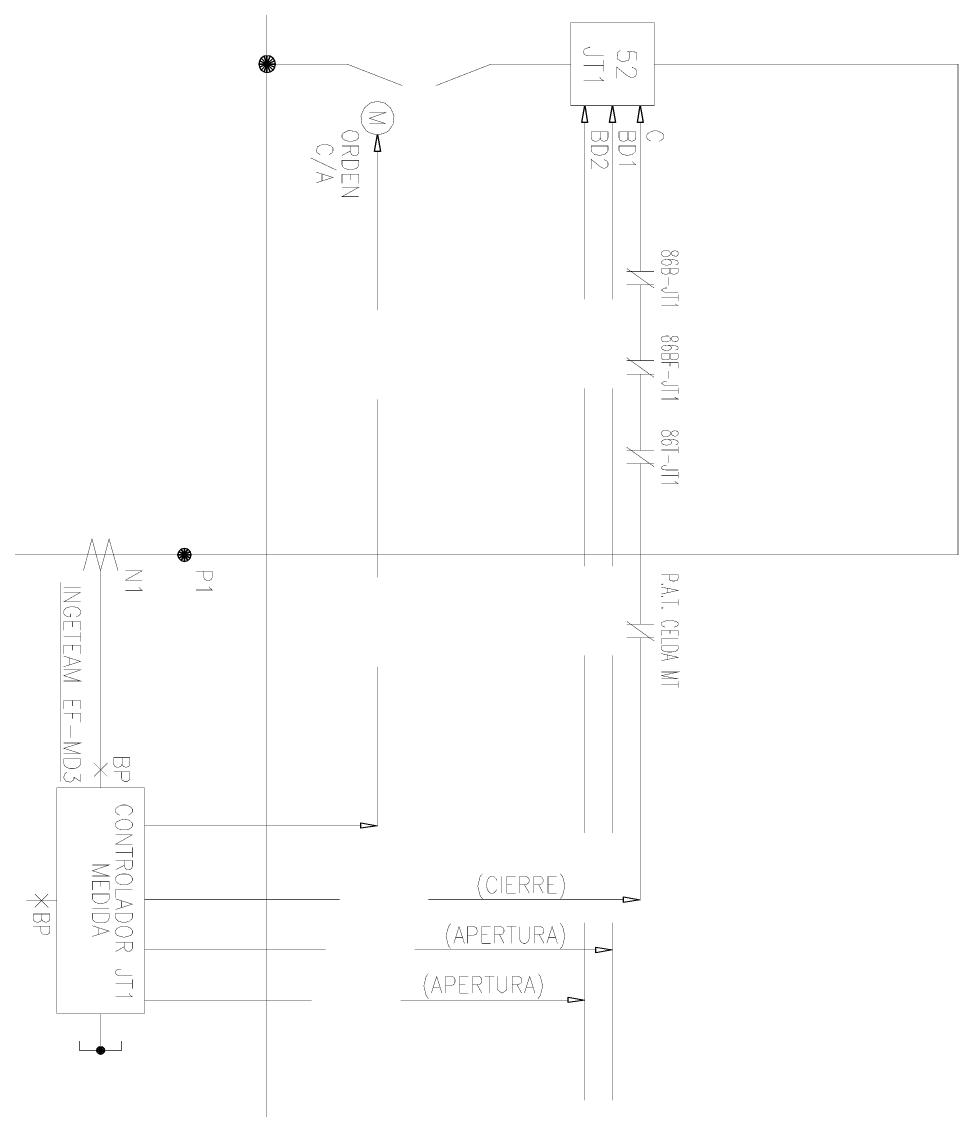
# Model space of a CAD drawing. Extents: x 0.1 to 11.6, y 0.2 to 16.4.
# Drawn here: x 5.572 to 7.485, y 9.107 to 11.33 of the extents above; entities that cross this region are included whole.
import ezdxf

# ---------------------------------------------------------------- set-up
doc = ezdxf.new("R2010")
doc.units = 0
doc.header["$MEASUREMENT"] = 0

msp = doc.modelspace()

# ---------------------------------------------------------------- linework, layer by layer
at = {"color": 0, "const_width": 0.000833}
for points in [[(6.07335, 2.41581), (6.07335, 15.81)], [(6.76085, 11.2608), (6.72999, 11.2608), (6.72418, 11.2625), (6.72168, 11.2642), (6.72, 11.2675), (6.72, 11.2708), (6.72168, 11.2741), (6.72418, 11.2758), (6.72999, 11.2775), (6.73335, 11.2775)], [(6.82835, 11.2516), (6.82835, 11.2683), (6.81082, 11.27), (6.81332, 11.2683), (6.81472, 11.2651), (6.81256, 11.2524), (6.79986, 11.2484), (6.78847, 11.2548), (6.7895, 11.2673), (6.79167, 11.27), (6.79585, 11.2717)], [(6.76085, 11.2525), (6.76085, 11.2292)], [(6.07335, 11.2441), (6.23665, 11.2441)], [(6.23665, 11.2441), (6.34999, 11.2)], [(6.53168, 11.2441), (6.41835, 11.2)], [(6.69417, 11.2441), (6.53168, 11.2441)], [(6.76085, 11.2408), (6.72, 11.2408)], [(6.81917, 11.2367), (6.82086, 11.2367), (6.82497, 11.235), (6.82667, 11.2333), (6.82835, 11.23), (6.82835, 11.2233), (6.82667, 11.22), (6.82497, 11.2183), (6.82086, 11.2166), (6.81668, 11.2166), (6.81332, 11.2183), (6.80751, 11.2217), (6.78749, 11.2383), (6.78749, 11.215)], [(6.86415, 11.2441), (7.02669, 11.2441)], [(7.48503, 11.2441), (7.02669, 11.2441)], [(7.48503, 10.2416), (7.48503, 11.2441)], [(6.75331, 11.2175), (6.75499, 11.2141), (6.76085, 11.21), (6.72, 11.21)], [(6.2825, 11.145), (6.31581, 11.145), (6.2825, 11.1333), (6.31581, 11.1225), (6.2825, 11.1225)], [(6.7225, 11.125), (6.7225, 10.7633)], [(6.77919, 11.125), (6.77919, 10.7633)], [(6.83583, 11.125), (6.83583, 10.8208)], [(6.73583, 11.1058), (6.77001, 11.1058), (6.77001, 11.0933), (6.76833, 11.0891), (6.76335, 11.0866), (6.75999, 11.0866), (6.75749, 11.0883), (6.75586, 11.0891), (6.75418, 11.0933), (6.75418, 11.1058)], [(6.75418, 11.0933), (6.7525, 11.0891), (6.7475, 11.0866), (6.74251, 11.0866), (6.73753, 11.0891), (6.73583, 11.0933), (6.73583, 11.1058)], [(6.79249, 11.1058), (6.82667, 11.1058), (6.82667, 11.0933), (6.82497, 11.0891), (6.81999, 11.0866), (6.81749, 11.0866), (6.8125, 11.0891), (6.81082, 11.0933), (6.81082, 11.1058)], [(6.81082, 11.0933), (6.80919, 11.0891), (6.80414, 11.0866), (6.79915, 11.0866), (6.79417, 11.0891), (6.79249, 11.0933), (6.79249, 11.1058)], [(6.875, 11.0866), (6.87831, 11.0883), (6.88167, 11.0908), (6.88336, 11.0933), (6.88336, 11.0992), (6.88167, 11.1017), (6.87831, 11.1042), (6.875, 11.1058), (6.87082, 11.1075), (6.86253, 11.1075), (6.85747, 11.1058), (6.85417, 11.1042), (6.85086, 11.1017), (6.84918, 11.0992), (6.84918, 11.0933), (6.85086, 11.0908), (6.85417, 11.0883), (6.85747, 11.0866)], [(6.19997, 11.0591), (6.20335, 11.0608), (6.20665, 11.0633), (6.20833, 11.0667), (6.20833, 11.0717), (6.20665, 11.0742), (6.20335, 11.0775), (6.19997, 11.0783), (6.19499, 11.08), (6.1875, 11.08), (6.18533, 11.0796), (6.17611, 11.0748), (6.17453, 11.0653), (6.17583, 11.0633), (6.17914, 11.0608), (6.18251, 11.0591)], [(6.22667, 11.0767), (6.26085, 11.0767), (6.26085, 11.0641), (6.25917, 11.06), (6.25749, 11.0583), (6.25418, 11.0575), (6.25082, 11.0575), (6.2475, 11.0583), (6.24582, 11.06), (6.24414, 11.0641), (6.24414, 11.0767)], [(6.215, 11.0275), (6.16249, 11.0525)], [(6.24414, 11.0667), (6.22667, 11.0575)], [(6.29915, 11.0658), (6.29915, 10.7408)], [(6.76167, 11.0483), (6.76335, 11.0483), (6.76665, 11.0467), (6.76833, 11.045), (6.77001, 11.0425), (6.77001, 11.0367), (6.76833, 11.0342), (6.76665, 11.0325), (6.76335, 11.0316), (6.75999, 11.0316), (6.75749, 11.0325), (6.7525, 11.0358), (6.73583, 11.0492), (6.73583, 11.03)], [(6.81999, 11.045), (6.82167, 11.0425), (6.82667, 11.0383), (6.79249, 11.0383)], [(6.17415, 11.0233), (6.20833, 11.0125), (6.17415, 11.0016)], [(6.18582, 11.0192), (6.18582, 11.0058)], [(6.22667, 11.0192), (6.26085, 11.0192), (6.26085, 11.0008)], [(6.22667, 11.0192), (6.22667, 11.0008)], [(6.24414, 11.0192), (6.24414, 11.0075)], [(6.22667, 10.9925), (6.26085, 10.9925), (6.22667, 10.9733), (6.26085, 10.9733)], [(6.86415, 10.7867), (6.80832, 10.8267)], [(6.90831, 10.8342), (6.91168, 10.835), (6.91336, 10.8375), (6.91336, 10.8391), (6.91168, 10.8425), (6.90668, 10.8441), (6.89833, 10.845), (6.89085, 10.845), (6.88417, 10.8441), (6.88086, 10.8425), (6.87918, 10.8391), (6.87918, 10.8383), (6.88086, 10.8358), (6.88417, 10.8342), (6.88917, 10.8333), (6.89085, 10.8333), (6.89501, 10.8342), (6.89833, 10.8358), (6.90001, 10.8383), (6.90001, 10.8391), (6.89833, 10.8425), (6.89501, 10.8441), (6.89085, 10.845)], [(6.87918, 10.8267), (6.91336, 10.8267), (6.91336, 10.8192), (6.91168, 10.8167), (6.91, 10.8158), (6.90668, 10.815), (6.90332, 10.815), (6.90001, 10.8158), (6.89833, 10.8167), (6.89665, 10.8192), (6.89665, 10.8267)], [(6.89665, 10.8192), (6.89501, 10.8167), (6.89333, 10.8158), (6.89085, 10.815), (6.88585, 10.815), (6.88249, 10.8158), (6.88086, 10.8167), (6.87918, 10.8192), (6.87918, 10.8267)], [(6.86415, 10.8208), (6.80832, 10.8208)], [(6.89333, 10.8083), (6.89333, 10.7925)], [(6.86415, 10.7933), (6.80832, 10.7933)], [(6.83583, 10.6383), (6.83583, 10.7933)], [(6.91336, 10.7783), (6.88747, 10.7783), (6.88531, 10.7784), (6.87901, 10.7825), (6.88531, 10.7866), (6.88747, 10.7867), (6.89085, 10.7867)], [(6.91336, 10.7675), (6.87918, 10.7675)], [(6.91336, 10.7733), (6.91336, 10.7608)], [(6.90668, 10.755), (6.90831, 10.7533), (6.91336, 10.7508), (6.87918, 10.7508)], [(6.90831, 10.66), (6.91168, 10.6608), (6.91336, 10.6633), (6.91336, 10.665), (6.91168, 10.6675), (6.90668, 10.6692), (6.89833, 10.67), (6.89085, 10.67), (6.88417, 10.6692), (6.88086, 10.6675), (6.87918, 10.665), (6.87918, 10.6642), (6.88086, 10.6617), (6.88417, 10.66), (6.88917, 10.6583), (6.89085, 10.6583), (6.89501, 10.66), (6.89833, 10.6617), (6.90001, 10.6642), (6.90001, 10.665), (6.89833, 10.6675), (6.89501, 10.6692), (6.89085, 10.67)], [(6.87918, 10.6525), (6.91336, 10.6525), (6.91336, 10.6442), (6.91168, 10.6417), (6.91, 10.6408), (6.90668, 10.64), (6.90332, 10.64), (6.90001, 10.6408), (6.89833, 10.6417), (6.89665, 10.6442), (6.89665, 10.6525)], [(6.89665, 10.6442), (6.89501, 10.6417), (6.89333, 10.6408), (6.89085, 10.64), (6.88585, 10.64), (6.88249, 10.6408), (6.88086, 10.6417), (6.87918, 10.6442), (6.87918, 10.6525)], [(6.86415, 10.6042), (6.80832, 10.6442)], [(6.86415, 10.6383), (6.80832, 10.6383)], [(6.87918, 10.6342), (6.91336, 10.6342), (6.91336, 10.6225)], [(6.89665, 10.6342), (6.89665, 10.6266)], [(6.86415, 10.6108), (6.80832, 10.6108)], [(6.83583, 10.6108), (6.83583, 10.455)], [(6.89333, 10.6175), (6.89333, 10.6017)], [(6.7225, 10.5817), (6.7225, 10.2183)], [(6.77919, 10.5817), (6.77919, 10.2183)], [(6.91336, 10.5875), (6.88747, 10.5875), (6.88531, 10.5876), (6.87918, 10.5923), (6.88536, 10.5966), (6.88747, 10.5966), (6.89085, 10.5966)], [(6.91336, 10.5833), (6.91336, 10.5708)], [(6.29915, 10.5591), (6.29915, 10.1958)], [(6.91336, 10.5767), (6.87918, 10.5767)], [(6.90668, 10.5641), (6.90831, 10.5625), (6.91336, 10.56), (6.87918, 10.56)], [(6.90831, 10.4666), (6.91168, 10.4675), (6.91336, 10.47), (6.91336, 10.4717), (6.91168, 10.475), (6.90668, 10.4767), (6.89833, 10.4775), (6.89085, 10.4775), (6.88417, 10.4767), (6.88086, 10.475), (6.87918, 10.4717), (6.87918, 10.4708), (6.88086, 10.4683), (6.88417, 10.4666), (6.88917, 10.4658), (6.89085, 10.4658), (6.89501, 10.4666), (6.89833, 10.4683), (6.90001, 10.4708), (6.90001, 10.4717), (6.89833, 10.475), (6.89501, 10.4767), (6.89085, 10.4775)], [(6.86415, 10.4217), (6.80832, 10.4616)], [(6.86415, 10.455), (6.80832, 10.455)], [(6.91336, 10.4558), (6.87918, 10.4558)], [(6.91336, 10.4625), (6.91336, 10.45)], [(6.86415, 10.4283), (6.80832, 10.4283)], [(6.83583, 10.4283), (6.83583, 10.1)], [(6.89333, 10.445), (6.89333, 10.4291)], [(6.91336, 10.415), (6.88747, 10.415), (6.88249, 10.4158), (6.88086, 10.4167), (6.87918, 10.4183), (6.87918, 10.42), (6.88086, 10.4225), (6.88249, 10.4233), (6.88747, 10.4242), (6.89085, 10.4242)], [(6.91336, 10.4041), (6.87918, 10.4041)], [(6.91336, 10.4108), (6.91336, 10.3983)], [(6.90668, 10.3917), (6.90831, 10.39), (6.91336, 10.3875), (6.87918, 10.3875)], [(5.69835, 10.2092), (5.71582, 10.2741), (5.73335, 10.2092), (5.75082, 10.2741), (5.76915, 10.2092)], [(7.48503, 10.2416), (3.02501, 10.2416)], [(5.73335, 10.2092), (5.73335, 9.76585)], [(5.78418, 10.2092), (5.81836, 10.2092), (5.78418, 10.19), (5.81836, 10.19)], [(5.92833, 10.2083), (5.96164, 10.2083), (5.96164, 10.1958), (5.96001, 10.1917), (5.95833, 10.1908), (5.95583, 10.1891), (5.95085, 10.1891), (5.94586, 10.1917), (5.94417, 10.1958), (5.94417, 10.2083)], [(5.65169, 10.1858), (5.65169, 9.77832)], [(6.87918, 10.2008), (6.91336, 10.2008), (6.91336, 10.1933), (6.91168, 10.19), (6.91, 10.1891), (6.90668, 10.1883), (6.90164, 10.1883), (6.89833, 10.1891), (6.89665, 10.19), (6.89501, 10.1933), (6.89501, 10.2008)], [(5.65831, 10.165), (5.69249, 10.165), (5.65831, 10.1458), (5.69249, 10.1458)], [(5.69249, 10.1758), (5.65831, 10.1758)], [(5.81168, 10.1758), (5.81332, 10.1733), (5.81836, 10.1692), (5.78418, 10.1692)], [(5.95583, 10.1767), (5.95665, 10.1742), (5.96164, 10.17), (5.92833, 10.17)], [(6.87918, 10.1758), (6.91336, 10.1692), (6.87918, 10.1617)], [(6.89085, 10.1733), (6.89085, 10.1642)], [(6.91336, 10.145), (6.87918, 10.145)], [(6.91336, 10.1508), (6.91336, 10.1383)], [(5.68419, 10.115), (5.6875, 10.1166), (5.69081, 10.1191), (5.69249, 10.1216), (5.69249, 10.1275), (5.69081, 10.13), (5.6875, 10.1333), (5.68419, 10.1342), (5.67914, 10.1358), (5.67165, 10.1358), (5.66667, 10.1342), (5.66336, 10.1333), (5.66, 10.13), (5.65831, 10.1275), (5.65831, 10.1216), (5.66, 10.1191), (5.66336, 10.1166), (5.66667, 10.115), (5.67165, 10.115), (5.67165, 10.1216)], [(5.65831, 10.1058), (5.69249, 10.1058), (5.69249, 10.0875)], [(5.65831, 10.1058), (5.65831, 10.0875)], [(5.67583, 10.1058), (5.67583, 10.0941)], [(6.86415, 10.0658), (6.80832, 10.1058)], [(6.86415, 10.1), (6.80832, 10.1)], [(6.905, 10.0941), (6.90831, 10.095), (6.91168, 10.0966), (6.91336, 10.0983), (6.91336, 10.1025), (6.91168, 10.1042), (6.90831, 10.1058), (6.905, 10.1067), (6.90001, 10.1075), (6.89165, 10.1075), (6.88747, 10.1067), (6.88417, 10.1058), (6.88081, 10.1042), (6.87918, 10.1025), (6.87918, 10.0983), (6.88081, 10.0966), (6.88417, 10.095), (6.88747, 10.0941)], [(5.69249, 10.0742), (5.65831, 10.0742)], [(5.69249, 10.0833), (5.69249, 10.0641)], [(6.86415, 10.0725), (6.80832, 10.0725)], [(6.83583, 10.0725), (6.83583, 9.53749)], [(6.87918, 10.0875), (6.91336, 10.0875), (6.91336, 10.0767)], [(6.87918, 10.0875), (6.87918, 10.0767)], [(6.91336, 10.0708), (6.87918, 10.0708), (6.87918, 10.06)], [(6.89665, 10.0875), (6.89665, 10.0808)], [(5.65831, 10.0575), (5.69249, 10.0575), (5.69249, 10.0392)], [(5.65831, 10.0575), (5.65831, 10.0392)], [(5.67583, 10.0575), (5.67583, 10.0467)], [(5.65831, 10.035), (5.69249, 10.0241), (5.65831, 10.0133)], [(5.66997, 10.0308), (5.66997, 10.0175)], [(6.7225, 10.0367), (6.7225, 9.67333)], [(6.77919, 10.0367), (6.77919, 9.67333)], [(6.87918, 10.04), (6.91336, 10.0325), (6.87918, 10.0258)], [(6.89085, 10.0375), (6.89085, 10.0283)], [(5.65831, 10.0067), (5.69249, 10.0067), (5.65831, 9.99501), (5.69249, 9.98415), (5.65831, 9.98415)], [(6.29915, 10.0133), (6.29915, 9.68832)], [(6.87918, 10.0025), (6.91336, 10.0025), (6.87918, 9.99501), (6.91336, 9.98833), (6.87918, 9.98833)], [(6.91336, 9.98335), (6.91336, 9.97081)], [(6.91336, 9.97749), (6.87918, 9.97749)], [(5.65831, 9.94417), (5.69249, 9.94417), (5.69249, 9.92665)], [(5.65831, 9.94417), (5.65831, 9.92665)], [(5.67583, 9.94417), (5.67583, 9.93332)], [(5.65831, 9.91829), (5.69249, 9.91829), (5.69249, 9.90001)], [(5.67583, 9.91829), (5.67583, 9.9075)], [(5.67253, 9.89333), (5.67253, 9.86833)], [(5.65831, 9.85747), (5.69249, 9.85747), (5.65831, 9.84668), (5.69249, 9.83583), (5.65831, 9.83583)], [(5.75999, 9.82747), (5.79335, 9.82747), (5.79335, 9.815), (5.79167, 9.81082), (5.79085, 9.80914), (5.78749, 9.80832), (5.78418, 9.80832), (5.78082, 9.80914), (5.77919, 9.81082), (5.7775, 9.815), (5.7775, 9.82747)], [(5.7775, 9.815), (5.77582, 9.81082), (5.77414, 9.80914), (5.77083, 9.80832), (5.76585, 9.80832), (5.76335, 9.80914), (5.76167, 9.81082), (5.75999, 9.815), (5.75999, 9.82747)], [(5.72, 9.81668), (5.7475, 9.78917)], [(5.72, 9.78917), (5.7475, 9.81668)], [(5.69249, 9.79417), (5.69249, 9.77914), (5.67914, 9.78749), (5.67914, 9.78331), (5.67817, 9.78142), (5.6716, 9.7775), (5.66297, 9.77935), (5.6581, 9.78629), (5.66004, 9.79417), (5.66168, 9.79585), (5.66499, 9.79747)], [(5.75999, 9.79833), (5.79335, 9.79833), (5.79335, 9.78581), (5.79167, 9.78162), (5.79085, 9.78082), (5.78749, 9.77914), (5.7825, 9.77914), (5.7775, 9.78162), (5.77582, 9.78581), (5.77582, 9.79833)], [(5.78999, 9.70996), (5.79335, 9.71164), (5.79665, 9.71414), (5.79833, 9.71664), (5.79833, 9.7225), (5.79665, 9.72499), (5.79335, 9.72749), (5.78999, 9.72917), (5.78581, 9.73079), (5.7775, 9.73079), (5.77251, 9.72917), (5.76915, 9.72749), (5.76585, 9.72499), (5.76417, 9.7225), (5.76417, 9.71664), (5.76585, 9.71414), (5.76915, 9.71164), (5.77251, 9.70996)], [(5.76417, 9.66997), (5.79833, 9.66997), (5.76417, 9.65082), (5.79833, 9.65082)], [(6.26497, 9.68832), (5.82335, 9.68832)], [(5.79833, 9.63417), (5.76417, 9.63417)], [(5.79833, 9.64415), (5.79833, 9.62414)], [(5.71669, 9.60835), (5.75082, 9.60835), (5.71669, 9.59662), (5.75082, 9.58583), (5.71669, 9.58583)], [(5.76417, 9.61746), (5.79833, 9.61746), (5.79833, 9.60499), (5.79665, 9.60081), (5.79167, 9.59831), (5.78917, 9.59831), (5.78418, 9.60081), (5.7825, 9.60499), (5.7825, 9.61746)], [(5.7825, 9.60835), (5.76417, 9.59831)], [(6.51417, 9.59082), (6.51085, 9.58751), (6.50846, 9.58376), (6.50401, 9.56506), (6.50868, 9.54628), (6.51085, 9.54249), (6.51417, 9.53917)], [(6.54249, 9.57667), (6.54167, 9.57997), (6.53836, 9.58333), (6.53581, 9.58496), (6.53, 9.58496), (6.5275, 9.58333), (6.52501, 9.57997), (6.52333, 9.57667), (6.52251, 9.57167), (6.52251, 9.56332), (6.52333, 9.55832), (6.52501, 9.55583), (6.5275, 9.55246), (6.53, 9.55083), (6.53581, 9.55083), (6.53836, 9.55246), (6.54167, 9.55583), (6.54249, 9.55832)], [(6.55251, 9.58496), (6.55251, 9.55083)], [(6.56332, 9.55083), (6.56332, 9.58496), (6.58165, 9.58496)], [(6.58919, 9.55083), (6.58919, 9.58496), (6.60167, 9.58496), (6.60585, 9.58333), (6.60747, 9.58165), (6.60915, 9.57835), (6.60915, 9.57497), (6.60747, 9.57167), (6.60585, 9.56999), (6.60167, 9.56831), (6.58919, 9.56831)], [(6.61833, 9.55083), (6.61833, 9.58496), (6.63086, 9.58496), (6.63499, 9.58333), (6.63667, 9.58165), (6.63747, 9.57835), (6.63747, 9.57497), (6.63667, 9.57167), (6.63499, 9.56999), (6.63086, 9.56831), (6.61833, 9.56831)], [(6.64751, 9.55083), (6.64751, 9.58496), (6.66499, 9.58496)], [(6.67253, 9.59082), (6.67503, 9.58751), (6.67746, 9.58431), (6.68201, 9.56511), (6.67719, 9.54579), (6.67503, 9.54249), (6.67253, 9.53917)], [(5.71669, 9.57497), (5.75082, 9.57497), (5.75082, 9.55751)], [(5.71669, 9.57497), (5.71669, 9.55751)], [(5.73415, 9.57497), (5.73415, 9.56413)], [(6.56332, 9.56831), (6.57417, 9.56831)], [(6.59918, 9.56831), (6.60915, 9.55083)], [(6.62831, 9.56831), (6.63747, 9.55083)], [(6.64751, 9.56831), (6.65831, 9.56831)], [(5.59918, 9.54915), (5.62668, 9.52165)], [(5.59918, 9.52165), (5.62668, 9.54915)], [(5.79833, 9.55832), (5.76417, 9.55832), (5.76417, 9.54167)], [(5.76417, 9.53917), (5.79833, 9.52832), (5.76417, 9.51747)], [(6.22168, 9.53749), (5.82335, 9.53749)], [(6.80165, 9.53749), (6.40332, 9.53749)], [(6.56332, 9.55083), (6.58165, 9.55083)], [(6.64751, 9.55083), (6.66499, 9.55083)], [(5.64415, 9.535), (5.58165, 9.535)], [(5.75082, 9.51997), (5.71669, 9.51997)], [(5.77582, 9.535), (5.77582, 9.52165)], [(5.59581, 9.50831), (5.62999, 9.50831), (5.62999, 9.4975), (5.62831, 9.49414), (5.62332, 9.49164), (5.62001, 9.49164), (5.61501, 9.49414), (5.61333, 9.4975), (5.61333, 9.50831)], [(5.61333, 9.4975), (5.61165, 9.49414), (5.60667, 9.49164), (5.60249, 9.49164), (5.5975, 9.49414), (5.59581, 9.4975), (5.59581, 9.50831)], [(5.59581, 9.48335), (5.62999, 9.48335), (5.62999, 9.4725), (5.62831, 9.46832), (5.62332, 9.46582), (5.61833, 9.46582), (5.61333, 9.46832), (5.61165, 9.4725), (5.61165, 9.48335)], [(5.71669, 9.48415), (5.75082, 9.47331), (5.71669, 9.46251)], [(5.72835, 9.47999), (5.72835, 9.46582)], [(6.44917, 9.48915), (6.44667, 9.48583), (6.44412, 9.48264), (6.43907, 9.46294), (6.44412, 9.44325), (6.44667, 9.44), (6.44917, 9.4375)], [(6.45503, 9.44829), (6.46582, 9.48247), (6.47667, 9.44829)], [(6.48335, 9.44829), (6.48335, 9.48247), (6.49582, 9.48247), (6.5, 9.48079), (6.50168, 9.47917), (6.5025, 9.47581), (6.5025, 9.47081), (6.50168, 9.4675), (6.5, 9.46664), (6.49582, 9.465), (6.48335, 9.465)], [(6.51247, 9.44829), (6.51247, 9.48247), (6.53, 9.48247)], [(6.53836, 9.44829), (6.53836, 9.48247), (6.55083, 9.48247), (6.55501, 9.48079), (6.55664, 9.47917), (6.55751, 9.47581), (6.55751, 9.4725), (6.55664, 9.46912), (6.55501, 9.4675), (6.55083, 9.46664), (6.53836, 9.46664)], [(6.56332, 9.48247), (6.58251, 9.48247)], [(6.57335, 9.48247), (6.57335, 9.44829)], [(6.58919, 9.48247), (6.58919, 9.45833), (6.59082, 9.45335), (6.59332, 9.44997), (6.5975, 9.44829), (6.60086, 9.44829), (6.60499, 9.44997), (6.60747, 9.45335), (6.60915, 9.45833), (6.60915, 9.48247)], [(6.62001, 9.44829), (6.62001, 9.48247), (6.63249, 9.48247), (6.63667, 9.48079), (6.63917, 9.47581), (6.63917, 9.4725), (6.63667, 9.4675), (6.63249, 9.46664), (6.62001, 9.46664)], [(6.64501, 9.44829), (6.65582, 9.48247), (6.66667, 9.44829)], [(6.67253, 9.48915), (6.67503, 9.48583), (6.67731, 9.48247), (6.68197, 9.46294), (6.67731, 9.44342), (6.67503, 9.44), (6.67253, 9.4375)], [(6.7225, 9.49083), (6.7225, 9.1275)], [(6.77919, 9.49083), (6.77919, 9.1275)], [(5.76417, 9.45079), (5.79833, 9.45079), (5.79833, 9.43832), (5.79665, 9.43414), (5.79167, 9.43164), (5.78917, 9.43164), (5.78418, 9.43414), (5.7825, 9.43832), (5.7825, 9.45079)], [(6.45915, 9.45996), (6.4725, 9.45996)], [(6.51247, 9.46664), (6.52333, 9.46664)], [(6.51247, 9.44829), (6.53, 9.44829)], [(6.54833, 9.46664), (6.55751, 9.44829)], [(6.62918, 9.46664), (6.63917, 9.44829)], [(6.64914, 9.45996), (6.66249, 9.45996)], [(5.7825, 9.44168), (5.76417, 9.43164)], [(6.19336, 9.435), (5.82335, 9.435)], [(6.74501, 9.435), (6.375, 9.435)], [(5.79833, 9.38249), (5.77251, 9.38249), (5.76753, 9.38331), (5.76585, 9.38499), (5.76417, 9.38747), (5.76417, 9.39085), (5.76585, 9.39333), (5.76753, 9.39497), (5.77251, 9.39583), (5.77582, 9.39583)], [(6.40332, 9.38667), (6.40082, 9.38417), (6.39849, 9.38081), (6.39382, 9.36128), (6.39849, 9.34174), (6.40082, 9.33832), (6.40332, 9.33496)], [(6.40918, 9.34668), (6.41997, 9.38081), (6.43083, 9.34668)], [(6.43832, 9.34668), (6.43832, 9.38081), (6.45085, 9.38081), (6.45503, 9.37918), (6.45751, 9.37414), (6.45751, 9.36914), (6.45503, 9.36415), (6.45085, 9.36247), (6.43832, 9.36247)], [(6.46669, 9.34668), (6.46669, 9.38081), (6.48503, 9.38081)], [(6.49333, 9.34668), (6.49333, 9.38081), (6.50586, 9.38081), (6.50999, 9.37918), (6.51247, 9.37414), (6.51247, 9.37082), (6.50999, 9.36583), (6.50586, 9.36415), (6.49333, 9.36415)], [(6.51833, 9.38081), (6.53749, 9.38081)], [(6.5275, 9.38081), (6.5275, 9.34668)], [(6.54417, 9.38081), (6.54417, 9.35579), (6.54471, 9.35314), (6.55371, 9.34651), (6.56272, 9.35314), (6.56332, 9.35579), (6.56332, 9.38081)], [(6.57417, 9.34668), (6.57417, 9.38081), (6.58664, 9.38081), (6.59082, 9.37918), (6.5925, 9.3775), (6.59332, 9.37414), (6.59332, 9.37082), (6.5925, 9.36751), (6.59082, 9.36583), (6.58664, 9.36415), (6.57417, 9.36415)], [(6.59918, 9.34668), (6.61003, 9.38081), (6.62082, 9.34668)], [(6.62668, 9.38667), (6.62918, 9.38417), (6.63167, 9.38097), (6.63672, 9.36128), (6.63167, 9.34158), (6.62918, 9.33832), (6.62668, 9.33496)], [(5.79833, 9.36583), (5.76417, 9.36583)], [(5.79833, 9.375), (5.79833, 9.35579)], [(6.46669, 9.36415), (6.47835, 9.36415)], [(6.5025, 9.36415), (6.51247, 9.34668)], [(6.58415, 9.36415), (6.59332, 9.34668)], [(5.79167, 9.34662), (5.79335, 9.34332), (5.79833, 9.33914), (5.76417, 9.33914)], [(6.41336, 9.35747), (6.42665, 9.35747)], [(6.46669, 9.34668), (6.48503, 9.34668)], [(6.60335, 9.35747), (6.61664, 9.35747)], [(6.16499, 9.33247), (5.82335, 9.33247)], [(6.68832, 9.33247), (6.34668, 9.33247)], [(5.73335, 9.30414), (5.73335, 9.22917)], [(5.77582, 9.24914), (5.77582, 9.22917), (5.69081, 9.22917), (5.69081, 9.24914)]]:
    msp.add_lwpolyline(points, dxfattribs=at)
for points in [[(6.86415, 11.3292), (6.69417, 11.3292), (6.69417, 11.1591), (6.86415, 11.1591), (6.86415, 11.3292)], [(6.69417, 11.3292), (6.69417, 11.3292)], [(6.29915, 11.1), (6.31, 11.1017), (6.31917, 11.1058), (6.32281, 11.1087), (6.33089, 11.1211), (6.33296, 11.1385), (6.32579, 11.1545), (6.31435, 11.1641), (6.31, 11.1658), (6.29915, 11.1675), (6.28836, 11.1658), (6.28396, 11.1641), (6.27246, 11.1545), (6.26535, 11.1385), (6.26736, 11.1211), (6.2755, 11.1087), (6.27919, 11.1058), (6.28836, 11.1017), (6.29915, 11.1)], [(6.26085, 11.1), (6.25917, 11.1025), (6.25586, 11.1058), (6.25347, 11.1068), (6.23975, 11.1082), (6.22803, 11.1026), (6.22667, 11.1), (6.22667, 11.0941), (6.22835, 11.0916), (6.23167, 11.0891), (6.23503, 11.0875), (6.24001, 11.0866), (6.2475, 11.0866), (6.2525, 11.0875), (6.25586, 11.0891), (6.25917, 11.0916), (6.26085, 11.0941), (6.26085, 11.1)], [(6.73583, 11.0767), (6.77001, 11.0767), (6.77001, 11.0675), (6.76953, 11.0654), (6.76378, 11.0599), (6.75288, 11.0574), (6.74197, 11.0599), (6.73628, 11.0654), (6.73583, 11.0675), (6.73583, 11.0767)], [(6.79249, 11.0767), (6.82667, 11.0767), (6.82667, 11.0675), (6.82617, 11.0654), (6.82047, 11.0599), (6.80957, 11.0574), (6.79861, 11.0599), (6.79292, 11.0654), (6.79249, 11.0675), (6.79249, 11.0767)], [(6.22667, 11.0475), (6.26085, 11.0475), (6.26085, 11.0383), (6.25917, 11.0342), (6.25586, 11.0308), (6.2525, 11.03), (6.2475, 11.0283), (6.24001, 11.0283), (6.23503, 11.03), (6.23167, 11.0308), (6.22835, 11.0342), (6.22667, 11.0383), (6.22667, 11.0475)], [(6.91336, 10.8592), (6.91168, 10.8617), (6.90831, 10.8625), (6.905, 10.8625), (6.90169, 10.8617), (6.90001, 10.86), (6.89833, 10.8567), (6.89665, 10.8542), (6.89333, 10.8517), (6.89085, 10.8508), (6.88585, 10.8508), (6.88249, 10.8517), (6.88086, 10.8525), (6.87918, 10.8558), (6.87918, 10.8592), (6.88086, 10.8617), (6.88379, 10.8626), (6.89356, 10.8628), (6.89844, 10.8578), (6.90224, 10.8524), (6.9095, 10.8518), (6.91168, 10.8525), (6.91336, 10.8558), (6.91336, 10.8592)], [(6.91336, 10.6841), (6.91168, 10.6875), (6.90831, 10.6883), (6.905, 10.6883), (6.90169, 10.6875), (6.90001, 10.6858), (6.89833, 10.6816), (6.89665, 10.6791), (6.89333, 10.6775), (6.89085, 10.6767), (6.88585, 10.6767), (6.88249, 10.6775), (6.88086, 10.6783), (6.87918, 10.6808), (6.87918, 10.6841), (6.88086, 10.6875), (6.88374, 10.6885), (6.89333, 10.6888), (6.89806, 10.6837), (6.90186, 10.6783), (6.9094, 10.6777), (6.91168, 10.6783), (6.91336, 10.6808), (6.91336, 10.6841)], [(6.91336, 10.4916), (6.91168, 10.4941), (6.90831, 10.495), (6.905, 10.495), (6.90169, 10.4941), (6.90001, 10.4925), (6.89833, 10.4892), (6.89665, 10.4867), (6.89333, 10.4842), (6.89085, 10.4833), (6.88585, 10.4833), (6.88249, 10.4842), (6.88086, 10.4858), (6.87918, 10.4883), (6.87918, 10.4916), (6.88086, 10.4941), (6.88249, 10.495), (6.88585, 10.4958), (6.89085, 10.4958), (6.89333, 10.495), (6.89665, 10.4933), (6.89833, 10.4908), (6.90001, 10.4875), (6.90169, 10.4858), (6.905, 10.4842), (6.90831, 10.4842), (6.91168, 10.4858), (6.91336, 10.4883), (6.91336, 10.4916)], [(6.88249, 10.1816), (6.88081, 10.1825), (6.87918, 10.1816), (6.88081, 10.1808), (6.88249, 10.1816)], [(6.88249, 10.1566), (6.88081, 10.1575), (6.87918, 10.1566), (6.88081, 10.1558), (6.88249, 10.1566)], [(6.88249, 10.1333), (6.88081, 10.1342), (6.87918, 10.1333), (6.88081, 10.1325), (6.88249, 10.1333)], [(6.87918, 10.0558), (6.91336, 10.0558), (6.91336, 10.05), (6.91168, 10.0467), (6.90831, 10.045), (6.905, 10.0442), (6.90001, 10.0433), (6.89165, 10.0433), (6.88747, 10.0442), (6.88417, 10.045), (6.88081, 10.0467), (6.87918, 10.05), (6.87918, 10.0558)], [(5.65831, 9.82497), (5.69249, 9.82497), (5.69249, 9.815), (5.69081, 9.81082), (5.6875, 9.80832), (5.68419, 9.80664), (5.67914, 9.80501), (5.67165, 9.80501), (5.66667, 9.80664), (5.66336, 9.80832), (5.66, 9.81082), (5.65831, 9.815), (5.65831, 9.82497)], [(5.64415, 9.76585), (5.82335, 9.76585), (5.82335, 9.30496), (5.64415, 9.30496), (5.64415, 9.76585)], [(5.82335, 9.76585), (5.82335, 9.76585)], [(5.79833, 9.69331), (5.79665, 9.69581), (5.79335, 9.69917), (5.79096, 9.70019), (5.77729, 9.70161), (5.76551, 9.69586), (5.76417, 9.69331), (5.76417, 9.6875), (5.76585, 9.685), (5.76915, 9.68251), (5.77251, 9.68083), (5.7775, 9.67996), (5.78581, 9.67996), (5.78999, 9.68083), (5.79335, 9.68251), (5.79665, 9.685), (5.79833, 9.6875), (5.79833, 9.69331)], [(5.79833, 9.58165), (5.79665, 9.58496), (5.79335, 9.58751), (5.78999, 9.58914), (5.78581, 9.59), (5.7775, 9.59), (5.77251, 9.58914), (5.76915, 9.58751), (5.76585, 9.58496), (5.76417, 9.58165), (5.76417, 9.57667), (5.76585, 9.57329), (5.76915, 9.57081), (5.77251, 9.56917), (5.7775, 9.56831), (5.78581, 9.56831), (5.78999, 9.56917), (5.79335, 9.57081), (5.79665, 9.57329), (5.79833, 9.57667), (5.79833, 9.58165)], [(5.71669, 9.54915), (5.75082, 9.54915), (5.75082, 9.53917), (5.75032, 9.53706), (5.74463, 9.53162), (5.73372, 9.52908), (5.72282, 9.53157), (5.71712, 9.53706), (5.71669, 9.53917), (5.71669, 9.54915)], [(5.71669, 9.50917), (5.75082, 9.50917), (5.75082, 9.49914), (5.74918, 9.49501), (5.74582, 9.49246), (5.74251, 9.49083), (5.73753, 9.48996), (5.72917, 9.48996), (5.72499, 9.49083), (5.72168, 9.49246), (5.71832, 9.49501), (5.71669, 9.49914), (5.71669, 9.50917)], [(5.76417, 9.50999), (5.79833, 9.50999), (5.79833, 9.50082), (5.79785, 9.49869), (5.7921, 9.49322), (5.78119, 9.49072), (5.77029, 9.49328), (5.7646, 9.49869), (5.76417, 9.50082), (5.76417, 9.50999)], [(5.79833, 9.47418), (5.79665, 9.47749), (5.79335, 9.47999), (5.78999, 9.48167), (5.78581, 9.48247), (5.7775, 9.48247), (5.77251, 9.48167), (5.76915, 9.47999), (5.76585, 9.47749), (5.76417, 9.47418), (5.76417, 9.46912), (5.76585, 9.46582), (5.76796, 9.46414), (5.78125, 9.46067), (5.79449, 9.46408), (5.79665, 9.46582), (5.79833, 9.46912), (5.79833, 9.47418)]]:
    msp.add_lwpolyline(points, close=True, dxfattribs=at)
at = {"color": 0}
for points in [[(6.05832, 11.2508), (6.05664, 11.2441), (6.07335, 11.2441)], [(6.06168, 11.2558), (6.05832, 11.2508), (6.07335, 11.2441)], [(6.06749, 11.26), (6.06168, 11.2558), (6.07335, 11.2441)], [(6.07335, 11.2608), (6.06749, 11.26), (6.07335, 11.2441)], [(6.08003, 11.26), (6.07335, 11.2608), (6.07335, 11.2441)], [(6.08583, 11.2558), (6.08003, 11.26), (6.07335, 11.2441)], [(6.08919, 11.2508), (6.08583, 11.2558), (6.07335, 11.2441)], [(6.09082, 11.2441), (6.08919, 11.2508), (6.07335, 11.2441)], [(6.05664, 11.2441), (6.05832, 11.2375), (6.07335, 11.2441)], [(6.05832, 11.2375), (6.06168, 11.2317), (6.07335, 11.2441)], [(6.06168, 11.2317), (6.06749, 11.2283), (6.07335, 11.2441)], [(6.06749, 11.2283), (6.07335, 11.2267), (6.07335, 11.2441)], [(6.07335, 11.2267), (6.08003, 11.2283), (6.07335, 11.2441)], [(6.08003, 11.2283), (6.08583, 11.2317), (6.07335, 11.2441)], [(6.08583, 11.2317), (6.08919, 11.2375), (6.07335, 11.2441)], [(6.08919, 11.2375), (6.09082, 11.2441), (6.07335, 11.2441)], [(6.71669, 11.125), (6.7225, 11.1592), (6.72835, 11.125)], [(6.77333, 11.125), (6.77919, 11.1592), (6.785, 11.125)], [(6.83003, 11.125), (6.83583, 11.1592), (6.84169, 11.125)], [(6.29335, 11.0658), (6.29915, 11.1), (6.30501, 11.0658)], [(5.89333, 10.2483), (5.89085, 10.2416), (5.905, 10.2416)], [(5.89833, 10.2533), (5.89333, 10.2483), (5.905, 10.2416)], [(5.905, 10.255), (5.89833, 10.2533), (5.905, 10.2416)], [(5.91168, 10.2533), (5.905, 10.255), (5.905, 10.2416)], [(5.91667, 10.2483), (5.91168, 10.2533), (5.905, 10.2416)], [(5.91835, 10.2416), (5.91667, 10.2483), (5.905, 10.2416)], [(5.89085, 10.2416), (5.89333, 10.235), (5.905, 10.2416)], [(5.89333, 10.235), (5.89833, 10.23), (5.905, 10.2416)], [(5.89833, 10.23), (5.905, 10.2283), (5.905, 10.2416)], [(5.905, 10.2283), (5.91168, 10.23), (5.905, 10.2416)], [(5.91168, 10.23), (5.91667, 10.235), (5.905, 10.2416)], [(5.91667, 10.235), (5.91835, 10.2416), (5.905, 10.2416)], [(6.26497, 9.69417), (6.29915, 9.68832), (6.26497, 9.68332)], [(6.80165, 9.54329), (6.83583, 9.53749), (6.80165, 9.53162)], [(6.74501, 9.44081), (6.77919, 9.435), (6.74501, 9.42914)], [(6.68832, 9.33832), (6.7225, 9.33247), (6.68832, 9.32747)], [(5.72586, 9.22917), (5.72667, 9.23335), (5.73335, 9.22917)], [(5.72667, 9.22581), (5.72586, 9.22917), (5.73335, 9.22917)], [(5.72667, 9.23335), (5.72999, 9.23665), (5.73335, 9.22917)], [(5.72999, 9.2225), (5.72667, 9.22581), (5.73335, 9.22917)], [(5.72999, 9.23665), (5.73335, 9.23747), (5.73335, 9.22917)], [(5.73335, 9.22162), (5.72999, 9.2225), (5.73335, 9.22917)], [(5.73335, 9.23747), (5.73753, 9.23665), (5.73335, 9.22917)], [(5.73753, 9.23665), (5.74083, 9.23335), (5.73335, 9.22917)], [(5.74083, 9.23335), (5.74164, 9.22917), (5.73335, 9.22917)], [(5.74164, 9.22917), (5.74083, 9.22581), (5.73335, 9.22917)], [(5.74083, 9.22581), (5.73753, 9.2225), (5.73335, 9.22917)], [(5.73753, 9.2225), (5.73335, 9.22162), (5.73335, 9.22917)]]:
    msp.add_lwpolyline(points, close=True, dxfattribs=at)

doc.saveas('drawing.dxf')
